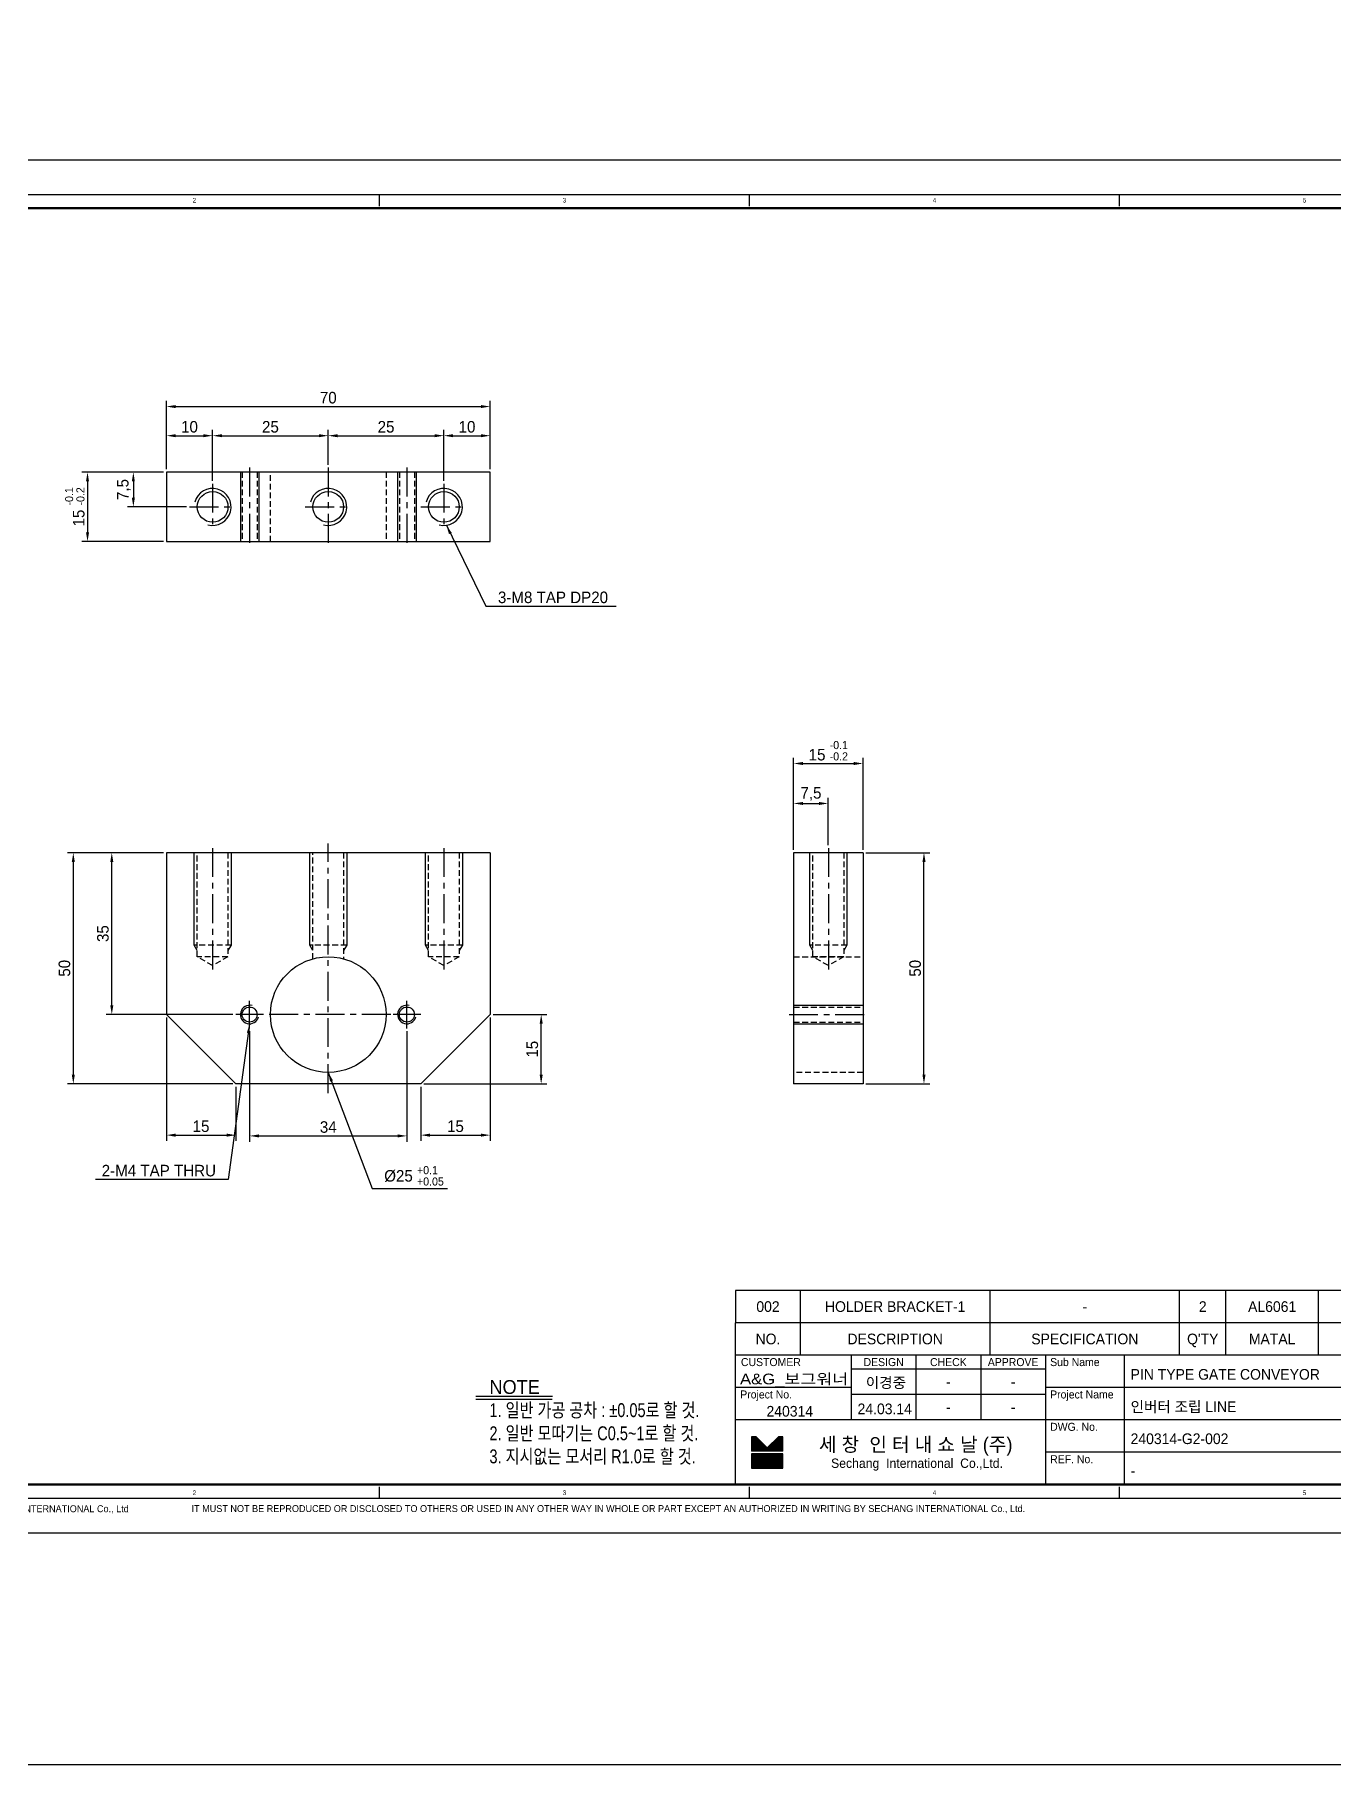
# Model space of a CAD drawing. Header units: inches. Extents: x 0 to 77285, y -118 to 40065.
# Drawn here: x 71838 to 72119, y 19692.7 to 20066.8 of the extents above; entities that cross this region are included whole.
import ezdxf
from ezdxf.enums import TextEntityAlignment as Align

# ---------------------------------------------------------------- set-up
doc = ezdxf.new("R2010")
doc.units = ezdxf.units.IN
doc.header["$LTSCALE"] = 5
doc.header["$MEASUREMENT"] = 0
for name, pattern in [('CENTER', [2, 1.25, -0.25, 0.25, -0.25]), ('HIDDEN', [0.375, 0.25, -0.125]), ('PHANTOM', [2.5, 1.25, -0.25, 0.25, -0.25, 0.25, -0.25])]:
    doc.linetypes.add(name, pattern=pattern)
for name, color, linetype in [('11', 1, 'CENTER'), ('22', 2, 'HIDDEN'), ('44', 4, 'Continuous'), ('55', 5, 'Continuous'), ('66', 6, 'PHANTOM'), ('77', 40, 'HIDDEN'), ('99', 181, 'Continuous'), ('A', 8, 'Continuous'), ('B', 123, 'Continuous'), ('D', 3, 'Continuous'), ('G', 231, 'Continuous'), ('T', 3, 'Continuous'), ('VV', 1, 'Continuous'), ('Y', 60, 'Continuous')]:
    doc.layers.add(name, color=color, linetype=linetype)
doc.layers.add('33', color=3, linetype='PHANTOM', lineweight=9)
doc.layers.add('88', color=35, linetype='Continuous', lineweight=5)
doc.styles.add('SCI', font='')
doc.styles.get('SCI').set_extended_font_data('Gulim')
doc.dimstyles.new('SCH', dxfattribs={"dimtxt": 2.5, "dimasz": 2, "dimexe": 1.25, "dimexo": 0.625, "dimtad": 1, "dimdec": 8, "dimtxsty": 'SCI', "dimcen": 2.5, "dimclrd": 4, "dimclre": 4, "dimclrt": 7, "dimadec": 8, "dimazin": 2, "dimtfac": 1, "dimtdec": 8, "dimtmove": 0, "dimatfit": 3, "dimfxl": 1, "dimarcsym": 0})

# ---------------------------------------------------------------- blocks, each defined once
blk = doc.blocks.new('A$C2da63f21')
for p, q in [((35, 7.5, 0), (-35, 7.5, 0)), ((-35, 7.5, 0), (-35, -7.5)), ((35, -7.5), (35, 7.5, 0)), ((-35, -7.5), (35, -7.5))]:
    blk.add_line(p, q)
for centre in [(-25, 0), (0, 0), (25, 0)]:
    blk.add_circle(centre, 3.32)
at = {"layer": '11'}
for p, q in [((-17, 8.5), (-17, -8.5)), ((0, 8.5, 0), (0, -8.5, 0)), ((17, 8.5), (17, -8.5)), ((-25, 5), (-25, -5)), ((25, 5), (25, -5)), ((-30, 0), (-20, 0)), ((-5, 0), (5, 0)), ((20, 0), (30, 0))]:
    blk.add_line(p, q, dxfattribs=at)
at = {"layer": '22'}
for p, q in [((-18.62, 7.5), (-18.62, -7.5)), ((-15.38, 7.5), (-15.38, -7.5)), ((-12.5, -7.5), (-12.5, 7.5)), ((12.5, 7.5), (12.5, -7.5)), ((15.38, 7.5), (15.38, -7.5)), ((18.62, 7.5), (18.62, -7.5))]:
    blk.add_line(p, q, dxfattribs=at)
at = {"layer": 'T'}
for p, q in [((-19, 7.5), (-19, -7.5)), ((-15, 7.5), (-15, -7.5)), ((15, 7.5), (15, -7.5)), ((19, 7.5), (19, -7.5))]:
    blk.add_line(p, q, dxfattribs=at)
for centre in [(-25, 0), (0, 0), (25, 0)]:
    blk.add_arc(centre, 4, 255, 165, dxfattribs=at)
blk = doc.blocks.new('J2')
for p, q in [((0, 2.25), (-2.6, 2.25)), ((-2.6, 2.25), (-1.3, 0)), ((-1.3, 0), (0, 2.25)), ((2.6, 2.25), (0, 2.25)), ((0, 2.25), (1.3, 0)), ((1.3, 0), (2.6, 2.25))]:
    blk.add_line(p, q)
blk = doc.blocks.new('J3')
for p, q in [((-3.9, 2.25), (-2.6, 0)), ((-1.3, 2.25), (-3.9, 2.25)), ((-2.6, 0), (-1.3, 2.25)), ((-1.3, 2.25), (0, 0)), ((1.3, 2.25), (-1.3, 2.25)), ((0, 0), (1.3, 2.25)), ((1.3, 2.25), (2.6, 0)), ((3.9, 2.25), (1.3, 2.25)), ((2.6, 0), (3.9, 2.25))]:
    blk.add_line(p, q)
blk = doc.blocks.new('A$C645fd8c3')
at = {"linetype": 'Continuous'}
h = blk.add_hatch(dxfattribs=at)
h.set_pattern_fill('ANSI31', color=5, scale=0.563055, style=0)
h.set_pattern_definition([(45, (-482.600826, -378.99261), (-0.04976753, 0.04976753), [])])
h.paths.add_polyline_path([(259.73, -279.27), (259.73, -276.17), (258.74, -276.17), (256.35, -278.56), (253.96, -276.17), (252.97, -276.17), (252.97, -279.27)])
h.paths.add_polyline_path([(252.97, -279.83), (252.97, -282.93), (259.73, -282.93), (259.73, -279.83)])
at = {"color": 2}
for p, q in [((12.5, -289.5), (12.5, -7.5)), ((12.5, -7.5), (412.5, -7.5)), ((92.5, -10), (92.5, -7.5)), ((172.5, -10), (172.5, -7.5)), ((252.5, -10), (252.5, -7.5)), ((332.5, -10), (332.5, -7.5)), ((412.5, -7.5), (412.5, -289.5)), ((15, -63.9), (12.5, -63.9)), ((412.5, -63.9), (410, -63.9)), ((15, -120.3), (12.5, -120.3)), ((412.5, -120.3), (410, -120.3)), ((15, -176.7), (12.5, -176.7)), ((412.5, -176.7), (410, -176.7)), ((15, -233.1), (12.5, -233.1)), ((412.5, -233.1), (410, -233.1)), ((92.5, -289.5), (92.5, -287)), ((172.5, -289.5), (172.5, -287)), ((252.5, -289.5), (252.5, -287)), ((332.5, -289.5), (332.5, -287)), ((412.5, -289.5), (12.5, -289.5))]:
    blk.add_line(p, q, dxfattribs=at)
at = {"color": 40}
for p, q in [((47.5, -18.5), (47.5, -10.5)), ((95.5, -18.5), (95.5, -10.5))]:
    blk.add_line(p, q, dxfattribs=at)
at = {"color": 7, "linetype": 'Continuous'}
blk.add_line((27.52, -27.62), (49.52, -27.62), dxfattribs=at)
for p, q in [((409.5, -244.5), (249.5, -244.5)), ((249.5, -244.5), (249.5, -251.5)), ((249.5, -286.5), (249.5, -251.5)), ((409.5, -251.5), (249.5, -251.5)), ((409.5, -258.5), (249.5, -258.5)), ((316.5, -261.5), (274.5, -261.5)), ((316.5, -258.5), (316.5, -286.5)), ((316.5, -267), (274.5, -267)), ((415.59, -275.4), (419.2, -275.4))]:
    blk.add_line(p, q)
at = {"color": 3}
for p, q in [((263.5, -251.5), (263.5, -244.5)), ((304.5, -251.5), (304.5, -244.5)), ((345.5, -251.5), (345.5, -244.5)), ((355.5, -251.5), (355.5, -244.5)), ((375.5, -251.5), (375.5, -244.5)), ((263.5, -258.5), (263.5, -251.5)), ((304.5, -258.5), (304.5, -251.5)), ((345.5, -258.5), (345.5, -251.5)), ((355.5, -258.5), (355.5, -251.5)), ((375.5, -258.5), (375.5, -251.5)), ((274.5, -258.5), (274.5, -272.5)), ((288.5, -258.5), (288.5, -272.5)), ((302.5, -258.5), (302.5, -272.5)), ((333.5, -258.5), (333.5, -286.5)), ((274.5, -265.5), (249.5, -265.5)), ((409.58, -265.5), (316.5, -265.5)), ((409.5, -272.5), (249.5, -272.5)), ((409.58, -279.5), (316.5, -279.5))]:
    blk.add_line(p, q, dxfattribs=at)
at = {"color": 5, "linetype": 'Continuous'}
for p, q in [((252.97, -276.17), (252.97, -279.27)), ((253.96, -276.17), (252.97, -276.17)), ((253.96, -276.17), (256.35, -278.56)), ((258.74, -276.17), (256.35, -278.56)), ((259.73, -276.17), (258.74, -276.17)), ((259.73, -279.27), (259.73, -276.17)), ((259.73, -279.27), (252.97, -279.27)), ((252.97, -279.83), (252.97, -282.93)), ((259.73, -279.83), (252.97, -279.83)), ((259.73, -282.93), (259.73, -279.83)), ((252.97, -282.93), (259.73, -282.93))]:
    blk.add_line(p, q, dxfattribs=at)
at = {"color": 40, "const_width": 0.5}
blk.add_lwpolyline([(15.5, -286.5), (15.5, -10.5), (409.5, -10.5), (409.5, -286.5)], close=True, dxfattribs=at)
at = {"color": 40}
blk.add_lwpolyline([(15.5, -18.5), (95.5, -18.5)], dxfattribs=at)
blk.add_lwpolyline([(33.52, -21.62, 1), (33.52, -33.62), (43.52, -33.62, 1), (43.52, -21.62)], format="xyb", close=True)
at = {"const_width": 0.257}
blk.add_lwpolyline([(193.31, -268.04), (209.91, -268.04)], dxfattribs=at)
at = {"color": 3}
blk.add_lwpolyline([(193.31, -267.35), (209.91, -267.35)], dxfattribs=at)
for centre, start, end in [((77.61, -27.99), 120, 240), ((91.22, -27.99), 300, 60)]:
    blk.add_arc(centre, 4.69, start, end)
at = {"layer": '11'}
blk.add_line((415.59, -276.4), (419.2, -276.4), dxfattribs=at)
at = {"layer": '22'}
blk.add_line((415.59, -277.4), (419.2, -277.4), dxfattribs=at)
at = {"layer": '33'}
blk.add_line((415.59, -278.4), (419.2, -278.4), dxfattribs=at)
at = {"layer": '44'}
blk.add_line((415.59, -279.4), (419.2, -279.4), dxfattribs=at)
at = {"layer": '55'}
blk.add_line((415.59, -280.4), (419.2, -280.4), dxfattribs=at)
at = {"layer": '66'}
blk.add_line((415.59, -281.4), (419.2, -281.4), dxfattribs=at)
at = {"layer": '77'}
blk.add_line((415.59, -282.4), (419.2, -282.4), dxfattribs=at)
at = {"layer": '88'}
blk.add_line((415.59, -283.4), (419.2, -283.4), dxfattribs=at)
at = {"layer": '99'}
blk.add_line((415.59, -284.4), (419.2, -284.4), dxfattribs=at)
at = {"layer": 'A'}
blk.add_line((415.59, -285.4), (419.2, -285.4), dxfattribs=at)
at = {"layer": 'B'}
blk.add_line((415.59, -286.4), (419.2, -286.4), dxfattribs=at)
at = {"layer": 'D'}
blk.add_line((415.59, -287.4), (419.2, -287.4), dxfattribs=at)
at = {"layer": 'Defpoints', "color": 1}
blk.add_lwpolyline([(0, -297), (0, 0), (420, 0), (420, -297)], close=True, dxfattribs=at)
at = {"layer": 'G'}
blk.add_line((415.59, -288.4), (419.2, -288.4), dxfattribs=at)
at = {"layer": 'T'}
for p, q in [((394.5, -272.5), (394.5, -286.5)), ((415.59, -289.4), (419.2, -289.4))]:
    blk.add_line(p, q, dxfattribs=at)
at = {"layer": 'VV'}
blk.add_line((415.59, -291.4), (419.2, -291.4), dxfattribs=at)
at = {"layer": 'Y'}
blk.add_line((415.59, -290.4), (419.2, -290.4), dxfattribs=at)
at = {"xscale": 2.34375, "yscale": 2.34375, "zscale": 2.34375}
for name, p in [('J2', (62.5, -31.03)), ('J3', (84.42, -31.03))]:
    blk.add_blockref(name, p, dxfattribs=at)
at = {"color": 2, "style": 'SCI'}
for s, p in [('1', (52.5, -8.75)), ('2', (132.5, -8.75)), ('3', (212.5, -8.75)), ('4', (292.5, -8.75)), ('5', (372.5, -8.75)), ('A', (13.75, -35.7)), ('A', (411.25, -35.7)), ('B', (13.75, -92.1)), ('B', (411.25, -92.1)), ('C', (13.75, -148.5)), ('C', (411.25, -148.5)), ('D', (13.75, -204.9)), ('D', (411.25, -204.9)), ('E', (13.75, -261.3)), ('E', (411.25, -261.3)), ('E', (411.25, -261.3)), ('1', (52.5, -288.25)), ('2', (132.5, -288.25)), ('3', (212.5, -288.25)), ('4', (292.5, -288.25)), ('5', (372.5, -288.25))]:
    blk.add_text(s, height=1, dxfattribs=at).set_placement(p, align=Align.MIDDLE_CENTER)
at = {"style": 'SCI'}
for s, height, p in [('Project No.', 4, (31.5, -14.5)), (',', 5.86, (69.61, -29.14)), ('NO.', 2.308, (256.5, -255)), ('DESCRIPTION', 2.3077, (284, -255)), ('SPECIFICATION', 2.3077, (325, -255)), ("Q'TY", 2.308, (350.5, -255)), ('MATAL', 2.308, (365.5, -255)), ('REMAPK', 2.308, (392.5, -255)), ('DESIGN', 1.731, (281.5, -260)), ('CHECK', 1.731, (295.5, -260)), ('APPROVE', 1.731, (309.5, -260)), ('이경중', 2.308, (282, -264.44)), ('-', 2.31, (295.5, -264.25)), ('-', 2.31, (309.5, -264.25)), ('세 창  인 터 내 쇼 날 (주)', 3.0296, (288.44, -277.82)), ('0', 0.6, (414.6, -275.37)), ('Sechang  International  Co.,Ltd.', 2.0198, (288.72, -281.87))]:
    blk.add_text(s, height=height, dxfattribs=at).set_placement(p, align=Align.MIDDLE_CENTER)
for s, height, p in [('CUSTOMER', 1.731, (250.65, -260)), ('Sub Name', 1.731, (317.5, -260)), ('Project No.', 1.7308, (250.5, -267)), ('Project Name', 1.7308, (317.5, -267)), ('DWG. No.', 1.731, (317.5, -274)), ('SCALE', 1.731, (395.5, -274)), ('REF. No.', 1.731, (317.5, -281)), ('REV.', 1.731, (395.5, -281))]:
    blk.add_text(s, height=height, dxfattribs=at).set_placement(p, align=Align.MIDDLE_LEFT)
at = {"color": 40, "style": 'SCI'}
for s, height, p in [('-', 2.31, (295.5, -269.75)), ('-', 2.31, (309.5, -269.75)), ('1/', 2.308, (400.15, -277.29))]:
    blk.add_text(s, height=height, dxfattribs=at).set_placement(p, align=Align.MIDDLE_CENTER)
at = {"color": 3, "linetype": 'Continuous', "style": 'SCI'}
for s, p in [('THIS DRAWING CONTAINS CONFIDENTIAL INFORMATION PROPRIETARY TO SECHANG INTERNATIONAL Co., Ltd  ', (12.11, -292.46)), ('IT MUST NOT BE REPRODUCED OR DISCLOSED TO OTHERS OR USED IN ANY OTHER WAY IN WHOLE OR PART EXCEPT AN AUTHORIZED IN WRITING BY SECHANG INTERNATIONAL Co., Ltd.', (131.88, -292.43))]:
    blk.add_text(s, height=1.5, dxfattribs=at).set_placement(p)
at = {"color": 2, "style": 'SCI'}
blk.add_text('A3', height=3, dxfattribs=at).set_placement((419.05, -296.11), align=Align.BOTTOM_RIGHT)
at = {"color": 40, "insert": (196.28, -263.89), "char_height": 3, "attachment_point": 1, "style": 'SCI'}
blk.add_mtext_dynamic_manual_height_columns('NOTE{\\W0.8;\\P1. 일반 가공 공차 : %%P0.05로 할 것.\\P2. 일반 모따기는 C0.5~1로 할 것.\\P3. 지시없는 모서리 R1.0로 할 것.}', width=205.982, gutter_width=1.29, heights=[0], dxfattribs=at)
at = {"layer": '11', "style": 'SCI'}
blk.add_text('11', height=0.6, dxfattribs=at).set_placement((414.6, -276.37), align=Align.MIDDLE_CENTER)
at = {"layer": '22', "style": 'SCI'}
blk.add_text('22', height=0.6, dxfattribs=at).set_placement((414.6, -277.37), align=Align.MIDDLE_CENTER)
at = {"layer": '33', "style": 'SCI'}
blk.add_text('33', height=0.6, dxfattribs=at).set_placement((414.6, -278.37), align=Align.MIDDLE_CENTER)
at = {"layer": '44', "style": 'SCI'}
blk.add_text('44', height=0.6, dxfattribs=at).set_placement((414.6, -279.37), align=Align.MIDDLE_CENTER)
at = {"layer": '55', "style": 'SCI'}
blk.add_text('55', height=0.6, dxfattribs=at).set_placement((414.6, -280.37), align=Align.MIDDLE_CENTER)
at = {"layer": '66', "style": 'SCI'}
blk.add_text('66', height=0.6, dxfattribs=at).set_placement((414.6, -281.37), align=Align.MIDDLE_CENTER)
at = {"layer": '77', "style": 'SCI'}
blk.add_text('77', height=0.6, dxfattribs=at).set_placement((414.6, -282.37), align=Align.MIDDLE_CENTER)
at = {"layer": '88', "style": 'SCI'}
blk.add_text('88', height=0.6, dxfattribs=at).set_placement((414.6, -283.37), align=Align.MIDDLE_CENTER)
at = {"layer": '99', "style": 'SCI'}
blk.add_text('99', height=0.6, dxfattribs=at).set_placement((414.6, -284.37), align=Align.MIDDLE_CENTER)
at = {"layer": 'A', "style": 'SCI'}
blk.add_text('A', height=0.6, dxfattribs=at).set_placement((414.6, -285.37), align=Align.MIDDLE_CENTER)
at = {"layer": 'B', "style": 'SCI'}
blk.add_text('B', height=0.6, dxfattribs=at).set_placement((414.6, -286.37), align=Align.MIDDLE_CENTER)
at = {"layer": 'D', "style": 'SCI'}
blk.add_text('D', height=0.6, dxfattribs=at).set_placement((414.6, -287.37), align=Align.MIDDLE_CENTER)
at = {"layer": 'G', "style": 'SCI'}
blk.add_text('G', height=0.6, dxfattribs=at).set_placement((414.6, -288.37), align=Align.MIDDLE_CENTER)
at = {"layer": 'T', "style": 'SCI'}
blk.add_text('T', height=0.6, dxfattribs=at).set_placement((414.6, -289.37), align=Align.MIDDLE_CENTER)
at = {"layer": 'VV', "style": 'SCI'}
blk.add_text('V', height=0.6, dxfattribs=at).set_placement((414.6, -291.37), align=Align.MIDDLE_CENTER)
at = {"layer": 'Y', "style": 'SCI'}
blk.add_text('Y', height=0.6, dxfattribs=at).set_placement((414.6, -290.37), align=Align.MIDDLE_CENTER)
blk = doc.blocks.new('A$C44720e32')
for p, q in [((0, 7.5), (0, -7.5)), ((0, 7.5), (50, 7.5)), ((50, 7.5), (50, -7.5)), ((0, -7.5), (50, -7.5))]:
    blk.add_line(p, q)
at = {"layer": '11'}
for p, q in [((35, -8.5), (35, 8.5)), ((-1, 0), (25.42, 0))]:
    blk.add_line(p, q, dxfattribs=at)
at = {"layer": '22'}
for p, q in [((33.38, -7.5), (33.38, 7.5)), ((36.62, -7.5), (36.62, 7.5)), ((20, 4), (20, -4)), ((0, 3.32), (22.5, 3.32)), ((22.5, 3.32), (24.42, 0)), ((22.5, 3.32), (22.5, -3.32)), ((24.42, 0), (22.5, -3.32)), ((22.5, -3.32), (0, -3.32))]:
    blk.add_line(p, q, dxfattribs=at)
at = {"layer": '77'}
for p, q in [((22.5, -7.5), (22.5, 7.5)), ((47.5, 7.5), (47.5, -7.5))]:
    blk.add_line(p, q, dxfattribs=at)
at = {"layer": 'T'}
for p, q in [((33, -7.5), (33, 7.5)), ((37, -7.5), (37, 7.5)), ((0, 4), (20, 4)), ((20, 4), (21.17, 3.32)), ((21.17, -3.32), (20, -4)), ((20, -4), (0, -4))]:
    blk.add_line(p, q, dxfattribs=at)
blk = doc.blocks.new('A$C8c658ac8')
for p, q in [((40, 0), (55, 15)), ((55, 15), (95, 15)), ((95, 15), (110, 0)), ((40, -35), (40, 0)), ((110, -35), (110, 0)), ((40, -35), (110, -35))]:
    blk.add_line(p, q)
for centre, radius in [((75, 0), 12.5), ((58, 0, 0), 1.62), ((92, 0, 0), 1.62)]:
    blk.add_circle(centre, radius)
at = {"layer": '11'}
for p, q in [((75, 17), (75, -37)), ((55, 0, 0), (61, 0, 0)), ((58, 3, 0), (58, -3, 0)), ((61.5, 0), (88.5, 0)), ((89, 0, 0), (95, 0, 0)), ((92, 3, 0), (92, -3, 0)), ((50, -36), (50, -9.58)), ((100, -36), (100, -9.58))]:
    blk.add_line(p, q, dxfattribs=at)
at = {"layer": '22'}
for p, q in [((46.68, -12.5), (50, -10.58)), ((50, -10.58), (53.32, -12.5)), ((96.68, -12.5), (100, -10.58)), ((100, -10.58), (103.32, -12.5)), ((46.68, -35), (46.68, -12.5)), ((46.68, -12.5), (53.32, -12.5)), ((53.32, -12.5), (53.32, -35)), ((71.68, -35), (71.68, -12.05)), ((78.32, -12.05), (78.32, -35)), ((96.68, -35), (96.68, -12.5)), ((96.68, -12.5), (103.32, -12.5)), ((103.32, -12.5), (103.32, -35)), ((46, -15), (54, -15)), ((71, -15), (79, -15)), ((96, -15), (104, -15))]:
    blk.add_line(p, q, dxfattribs=at)
at = {"layer": 'T'}
for p, q in [((46, -15), (46.68, -13.83)), ((53.32, -13.83), (54, -15)), ((71, -15), (71.68, -13.83)), ((78.32, -13.83), (79, -15)), ((96, -15), (96.68, -13.83)), ((103.32, -13.83), (104, -15)), ((46, -35), (46, -15)), ((54, -15), (54, -35)), ((71, -35), (71, -15)), ((79, -15), (79, -35)), ((96, -35), (96, -15)), ((104, -15), (104, -35))]:
    blk.add_line(p, q, dxfattribs=at)
for centre in [(58, 0, 0), (92, 0, 0)]:
    blk.add_arc(centre, 2, 255, 165, dxfattribs=at)
blk = doc.blocks.new('*D1729')
at = {"color": 4, "lineweight": -2, "transparency": 16777216}
for p, q in [((71866.51, 19972.76), (71866.51, 19981.28)), ((71868.51, 19980.03), (71874.51, 19980.03)), ((71876.51, 19970.26), (71876.51, 19981.28))]:
    blk.add_line(p, q, dxfattribs=at)
at = {"color": 4, "transparency": 16777216}
for points in [[(71868.51, 19980.36), (71868.51, 19979.7), (71866.51, 19980.03)], [(71874.51, 19980.36), (71874.51, 19979.7), (71876.51, 19980.03)]]:
    blk.add_solid(points, dxfattribs=at)
at = {"layer": 'Defpoints', "color": 0, "transparency": 16777216}
for p in [(71876.51, 19980.03), (71866.51, 19972.14, 0), (71876.51, 19969.64)]:
    blk.add_point(p, dxfattribs=at)
at = {"color": 7, "transparency": 16777216, "insert": (71871.51, 19981.94), "char_height": 2.5, "attachment_point": 5, "style": 'SCI'}
blk.add_mtext('10', dxfattribs=at)
blk = doc.blocks.new('*D1730')
at = {"color": 4, "lineweight": -2, "transparency": 16777216}
for p, q in [((71876.51, 19970.26), (71876.51, 19981.28)), ((71878.51, 19980.03), (71899.51, 19980.03)), ((71901.51, 19973.76), (71901.51, 19981.28))]:
    blk.add_line(p, q, dxfattribs=at)
at = {"color": 4, "transparency": 16777216}
for points in [[(71878.51, 19980.36), (71878.51, 19979.7), (71876.51, 19980.03)], [(71899.51, 19980.36), (71899.51, 19979.7), (71901.51, 19980.03)]]:
    blk.add_solid(points, dxfattribs=at)
at = {"layer": 'Defpoints', "color": 0, "transparency": 16777216}
for p in [(71901.51, 19980.03), (71901.51, 19973.14, 0), (71876.51, 19969.64)]:
    blk.add_point(p, dxfattribs=at)
at = {"color": 7, "transparency": 16777216, "insert": (71889.01, 19981.94), "char_height": 2.5, "attachment_point": 5, "style": 'SCI'}
blk.add_mtext('25', dxfattribs=at)
blk = doc.blocks.new('*D1731')
at = {"color": 4, "lineweight": -2, "transparency": 16777216}
for p, q in [((71901.51, 19973.76), (71901.51, 19981.28)), ((71903.51, 19980.03), (71924.51, 19980.03)), ((71926.51, 19970.26), (71926.51, 19981.28))]:
    blk.add_line(p, q, dxfattribs=at)
at = {"color": 4, "transparency": 16777216}
for points in [[(71903.51, 19980.36), (71903.51, 19979.7), (71901.51, 19980.03)], [(71924.51, 19980.36), (71924.51, 19979.7), (71926.51, 19980.03)]]:
    blk.add_solid(points, dxfattribs=at)
at = {"layer": 'Defpoints', "color": 0, "transparency": 16777216}
for p in [(71926.51, 19980.03), (71901.51, 19973.14, 0), (71926.51, 19969.64)]:
    blk.add_point(p, dxfattribs=at)
at = {"color": 7, "transparency": 16777216, "insert": (71914.01, 19981.94), "char_height": 2.5, "attachment_point": 5, "style": 'SCI'}
blk.add_mtext('25', dxfattribs=at)
blk = doc.blocks.new('*D1732')
at = {"color": 4, "lineweight": -2, "transparency": 16777216}
for p, q in [((71926.51, 19970.26), (71926.51, 19981.28)), ((71928.51, 19980.03), (71934.51, 19980.03)), ((71936.51, 19972.76), (71936.51, 19981.28))]:
    blk.add_line(p, q, dxfattribs=at)
at = {"color": 4, "transparency": 16777216}
for points in [[(71928.51, 19980.36), (71928.51, 19979.7), (71926.51, 19980.03)], [(71934.51, 19980.36), (71934.51, 19979.7), (71936.51, 19980.03)]]:
    blk.add_solid(points, dxfattribs=at)
at = {"layer": 'Defpoints', "color": 0, "transparency": 16777216}
for p in [(71936.51, 19980.03), (71936.51, 19972.14, 0), (71926.51, 19969.64)]:
    blk.add_point(p, dxfattribs=at)
at = {"color": 7, "transparency": 16777216, "insert": (71931.51, 19981.94), "char_height": 2.5, "attachment_point": 5, "style": 'SCI'}
blk.add_mtext('10', dxfattribs=at)
blk = doc.blocks.new('*D1733')
at = {"color": 4, "lineweight": -2, "transparency": 16777216}
for p, q in [((71866.51, 19972.76), (71866.51, 19987.58)), ((71868.51, 19986.33), (71934.51, 19986.33)), ((71936.51, 19972.76), (71936.51, 19987.58))]:
    blk.add_line(p, q, dxfattribs=at)
at = {"color": 4, "transparency": 16777216}
for points in [[(71868.51, 19986.66), (71868.51, 19986), (71866.51, 19986.33)], [(71934.51, 19986.66), (71934.51, 19986), (71936.51, 19986.33)]]:
    blk.add_solid(points, dxfattribs=at)
at = {"layer": 'Defpoints', "color": 0, "transparency": 16777216}
for p in [(71936.51, 19986.33), (71866.51, 19972.14, 0), (71936.51, 19972.14, 0)]:
    blk.add_point(p, dxfattribs=at)
at = {"color": 7, "transparency": 16777216, "insert": (71901.51, 19988.24), "char_height": 2.5, "attachment_point": 5, "style": 'SCI'}
blk.add_mtext('70', dxfattribs=at)
blk = doc.blocks.new('*D1734')
at = {"color": 4, "lineweight": -2, "transparency": 16777216}
for p, q in [((71865.89, 19972.14), (71848.21, 19972.14)), ((71849.46, 19970.14), (71849.46, 19959.14)), ((71865.89, 19957.14), (71848.21, 19957.14))]:
    blk.add_line(p, q, dxfattribs=at)
at = {"color": 4, "transparency": 16777216}
for points in [[(71849.13, 19970.14), (71849.79, 19970.14), (71849.46, 19972.14)], [(71849.13, 19959.14), (71849.79, 19959.14), (71849.46, 19957.14)]]:
    blk.add_solid(points, dxfattribs=at)
at = {"layer": 'Defpoints', "color": 0, "transparency": 16777216}
for p in [(71866.51, 19972.14, 0), (71849.46, 19957.14), (71866.51, 19957.14)]:
    blk.add_point(p, dxfattribs=at)
at = {"color": 7, "transparency": 16777216, "insert": (71846.72, 19964.64), "char_height": 2.5, "attachment_point": 5, "rotation": 90, "style": 'SCI'}
blk.add_mtext('15 {\\H0.7x;\\S-0.1^ -0.2;} ', dxfattribs=at)
blk = doc.blocks.new('*D1735')
at = {"color": 4, "lineweight": -2, "transparency": 16777216}
for p, q in [((71865.89, 19972.14), (71858.12, 19972.14)), ((71859.37, 19970.14), (71859.37, 19966.64)), ((71870.89, 19964.64), (71858.12, 19964.64))]:
    blk.add_line(p, q, dxfattribs=at)
at = {"color": 4, "transparency": 16777216}
for points in [[(71859.04, 19970.14), (71859.7, 19970.14), (71859.37, 19972.14)], [(71859.04, 19966.64), (71859.7, 19966.64), (71859.37, 19964.64)]]:
    blk.add_solid(points, dxfattribs=at)
at = {"layer": 'Defpoints', "color": 0, "transparency": 16777216}
for p in [(71866.51, 19972.14, 0), (71859.37, 19964.64), (71871.51, 19964.64)]:
    blk.add_point(p, dxfattribs=at)
at = {"color": 7, "transparency": 16777216, "insert": (71857.31, 19968.39), "char_height": 2.5, "attachment_point": 5, "rotation": 90, "style": 'SCI'}
blk.add_mtext('7,5', dxfattribs=at)
blk = doc.blocks.new('*D1736')
at = {"color": 4, "lineweight": -2, "transparency": 16777216}
for p, q in [((71865.89, 19889.86), (71853.46, 19889.86)), ((71854.71, 19856.86), (71854.71, 19887.86)), ((71880.89, 19854.86), (71853.46, 19854.86))]:
    blk.add_line(p, q, dxfattribs=at)
at = {"color": 4, "transparency": 16777216}
for points in [[(71854.38, 19887.86), (71855.04, 19887.86), (71854.71, 19889.86)], [(71854.38, 19856.86), (71855.04, 19856.86), (71854.71, 19854.86)]]:
    blk.add_solid(points, dxfattribs=at)
at = {"layer": 'Defpoints', "color": 0, "transparency": 16777216}
for p in [(71854.71, 19889.86), (71866.51, 19889.86), (71881.51, 19854.86, 0)]:
    blk.add_point(p, dxfattribs=at)
at = {"color": 7, "transparency": 16777216, "insert": (71852.8, 19872.36), "char_height": 2.5, "attachment_point": 5, "rotation": 90, "style": 'SCI'}
blk.add_mtext('35', dxfattribs=at)
blk = doc.blocks.new('*D1737')
at = {"color": 4, "lineweight": -2, "transparency": 16777216}
for p, q in [((71865.89, 19889.86), (71845.14, 19889.86)), ((71846.39, 19887.86), (71846.39, 19841.86)), ((71880.89, 19839.86), (71845.14, 19839.86))]:
    blk.add_line(p, q, dxfattribs=at)
at = {"color": 4, "transparency": 16777216}
for points in [[(71846.06, 19887.86), (71846.72, 19887.86), (71846.39, 19889.86)], [(71846.06, 19841.86), (71846.72, 19841.86), (71846.39, 19839.86)]]:
    blk.add_solid(points, dxfattribs=at)
at = {"layer": 'Defpoints', "color": 0, "transparency": 16777216}
for p in [(71866.51, 19889.86), (71846.39, 19839.86), (71881.51, 19839.86)]:
    blk.add_point(p, dxfattribs=at)
at = {"color": 7, "transparency": 16777216, "insert": (71844.48, 19864.86), "char_height": 2.5, "attachment_point": 5, "rotation": 90, "style": 'SCI'}
blk.add_mtext('50', dxfattribs=at)
blk = doc.blocks.new('*D1738')
at = {"color": 4, "lineweight": -2, "transparency": 16777216}
for p, q in [((71866.51, 19854.23), (71866.51, 19827.53)), ((71881.51, 19839.23), (71881.51, 19827.53)), ((71868.51, 19828.78), (71879.51, 19828.78))]:
    blk.add_line(p, q, dxfattribs=at)
at = {"color": 4, "transparency": 16777216}
for points in [[(71868.51, 19829.11), (71868.51, 19828.44), (71866.51, 19828.78)], [(71879.51, 19829.11), (71879.51, 19828.44), (71881.51, 19828.78)]]:
    blk.add_solid(points, dxfattribs=at)
at = {"layer": 'Defpoints', "color": 0, "transparency": 16777216}
for p in [(71866.51, 19854.86), (71881.51, 19839.86), (71881.51, 19828.78)]:
    blk.add_point(p, dxfattribs=at)
at = {"color": 7, "transparency": 16777216, "insert": (71874.01, 19830.69), "char_height": 2.5, "attachment_point": 5, "style": 'SCI'}
blk.add_mtext('15', dxfattribs=at)
blk = doc.blocks.new('*D1739')
at = {"color": 4, "lineweight": -2, "transparency": 16777216}
for p, q in [((71936.51, 19854.23), (71936.51, 19827.53)), ((71921.51, 19839.23), (71921.51, 19827.53)), ((71923.51, 19828.78), (71934.51, 19828.78))]:
    blk.add_line(p, q, dxfattribs=at)
at = {"color": 4, "transparency": 16777216}
for points in [[(71923.51, 19829.11), (71923.51, 19828.44), (71921.51, 19828.78)], [(71934.51, 19829.11), (71934.51, 19828.44), (71936.51, 19828.78)]]:
    blk.add_solid(points, dxfattribs=at)
at = {"layer": 'Defpoints', "color": 0, "transparency": 16777216}
for p in [(71936.51, 19854.86), (71921.51, 19839.86), (71936.51, 19828.78)]:
    blk.add_point(p, dxfattribs=at)
at = {"color": 7, "transparency": 16777216, "insert": (71929.01, 19830.69), "char_height": 2.5, "attachment_point": 5, "style": 'SCI'}
blk.add_mtext('15', dxfattribs=at)
blk = doc.blocks.new('*D1740')
at = {"color": 4, "lineweight": -2, "transparency": 16777216}
for p, q in [((71884.51, 19851.23), (71884.51, 19827.36)), ((71918.51, 19851.23), (71918.51, 19827.36)), ((71886.51, 19828.61), (71916.51, 19828.61))]:
    blk.add_line(p, q, dxfattribs=at)
at = {"color": 4, "transparency": 16777216}
for points in [[(71886.51, 19828.94), (71886.51, 19828.28), (71884.51, 19828.61)], [(71916.51, 19828.94), (71916.51, 19828.28), (71918.51, 19828.61)]]:
    blk.add_solid(points, dxfattribs=at)
at = {"layer": 'Defpoints', "color": 0, "transparency": 16777216}
for p in [(71884.51, 19851.86, 0), (71918.51, 19851.86, 0), (71918.51, 19828.61)]:
    blk.add_point(p, dxfattribs=at)
at = {"color": 7, "transparency": 16777216, "insert": (71901.51, 19830.52), "char_height": 2.5, "attachment_point": 5, "style": 'SCI'}
blk.add_mtext('34', dxfattribs=at)
blk = doc.blocks.new('*D1741')
at = {"color": 4, "lineweight": -2, "transparency": 16777216}
for p, q in [((71937.14, 19854.86), (71948.79, 19854.86)), ((71947.54, 19841.86), (71947.54, 19852.86)), ((71922.14, 19839.86), (71948.79, 19839.86))]:
    blk.add_line(p, q, dxfattribs=at)
at = {"color": 4, "transparency": 16777216}
for points in [[(71947.21, 19852.86), (71947.88, 19852.86), (71947.54, 19854.86)], [(71947.21, 19841.86), (71947.88, 19841.86), (71947.54, 19839.86)]]:
    blk.add_solid(points, dxfattribs=at)
at = {"layer": 'Defpoints', "color": 0, "transparency": 16777216}
for p in [(71936.51, 19854.86), (71947.54, 19854.86), (71921.51, 19839.86)]:
    blk.add_point(p, dxfattribs=at)
at = {"color": 7, "transparency": 16777216, "insert": (71945.63, 19847.36), "char_height": 2.5, "attachment_point": 5, "rotation": 90, "style": 'SCI'}
blk.add_mtext('15', dxfattribs=at)
blk = doc.blocks.new('*D1742')
at = {"color": 4, "lineweight": -2, "transparency": 16777216}
for p, q in [((72002.12, 19890.48), (72002.12, 19901.75)), ((72004.12, 19900.5), (72007.62, 19900.5)), ((72009.62, 19891.48), (72009.62, 19901.75))]:
    blk.add_line(p, q, dxfattribs=at)
at = {"color": 4, "transparency": 16777216}
for points in [[(72004.12, 19900.83), (72004.12, 19900.17), (72002.12, 19900.5)], [(72007.62, 19900.83), (72007.62, 19900.17), (72009.62, 19900.5)]]:
    blk.add_solid(points, dxfattribs=at)
at = {"layer": 'Defpoints', "color": 0, "transparency": 16777216}
for p in [(72009.62, 19900.5), (72002.12, 19889.86), (72009.62, 19890.86)]:
    blk.add_point(p, dxfattribs=at)
at = {"color": 7, "transparency": 16777216, "insert": (72005.87, 19902.56), "char_height": 2.5, "attachment_point": 5, "style": 'SCI'}
blk.add_mtext('7,5', dxfattribs=at)
blk = doc.blocks.new('*D1743')
at = {"color": 4, "lineweight": -2, "transparency": 16777216}
for p, q in [((72002.12, 19890.48), (72002.12, 19910.39)), ((72004.12, 19909.14), (72015.12, 19909.14)), ((72017.12, 19890.48), (72017.12, 19910.39))]:
    blk.add_line(p, q, dxfattribs=at)
at = {"color": 4, "transparency": 16777216}
for points in [[(72004.12, 19909.48), (72004.12, 19908.81), (72002.12, 19909.14)], [(72015.12, 19909.48), (72015.12, 19908.81), (72017.12, 19909.14)]]:
    blk.add_solid(points, dxfattribs=at)
at = {"layer": 'Defpoints', "color": 0, "transparency": 16777216}
for p in [(72017.12, 19909.14), (72002.12, 19889.86), (72017.12, 19889.86)]:
    blk.add_point(p, dxfattribs=at)
at = {"color": 7, "transparency": 16777216, "insert": (72009.62, 19911.89), "char_height": 2.5, "attachment_point": 5, "style": 'SCI'}
blk.add_mtext('15 {\\H0.7x;\\S-0.1^ -0.2;} ', dxfattribs=at)
blk = doc.blocks.new('*D1744')
at = {"color": 4, "lineweight": -2, "transparency": 16777216}
for p, q in [((72017.75, 19889.86), (72031.55, 19889.86)), ((72030.3, 19841.86), (72030.3, 19887.86)), ((72017.75, 19839.86), (72031.55, 19839.86))]:
    blk.add_line(p, q, dxfattribs=at)
at = {"color": 4, "transparency": 16777216}
for points in [[(72029.97, 19887.86), (72030.64, 19887.86), (72030.3, 19889.86)], [(72029.97, 19841.86), (72030.64, 19841.86), (72030.3, 19839.86)]]:
    blk.add_solid(points, dxfattribs=at)
at = {"layer": 'Defpoints', "color": 0, "transparency": 16777216}
for p in [(72017.12, 19889.86), (72030.3, 19889.86), (72017.12, 19839.86)]:
    blk.add_point(p, dxfattribs=at)
at = {"color": 7, "transparency": 16777216, "insert": (72028.4, 19864.86), "char_height": 2.5, "attachment_point": 5, "rotation": 90, "style": 'SCI'}
blk.add_mtext('50', dxfattribs=at)

msp = doc.modelspace()

# ---------------------------------------------------------------- linework, layer by layer
msp.add_lwpolyline([(71242.24907534, 19692.70137068), (74907.76022158, 19692.70137068), (74907.76022158, 20440.83258609), (71242.24907534, 20440.83258609)], close=True)

# ---------------------------------------------------------------- block references
at = {"color": 3}
msp.add_blockref('A$C645fd8c3', (71740.07766087, 20039.70137068), dxfattribs=at)
msp.add_blockref('A$C2da63f21', (71901.510446, 19964.63596078))
for name, p, rotation in [('A$C8c658ac8', (71976.510446, 19854.85615945), 180), ('A$C44720e32', (72009.62489283, 19889.85615945), 270)]:
    msp.add_blockref(name, p, dxfattribs=dict(rotation=rotation))

# ---------------------------------------------------------------- texts
at = {"style": 'SCI'}
for s, height, p in [('002', 2.307692308, (71996.57766087, 19791.70137068)), ('HOLDER BRACKET-1', 2.3076923077, (72024.07766087, 19791.70137894)), ('2', 2.30769231, (72090.57766087, 19791.70137068)), ('AL6061', 2.307692308, (72105.57766087, 19791.70137068)), ('-', 2.30769231, (72065.07766087, 19791.70137068))]:
    msp.add_text(s, height=height, dxfattribs=at).set_placement(p, align=Align.MIDDLE_CENTER)
at = {"color": 40, "style": 'SCI', "width": 1.12551}
msp.add_text('A&G_보그워너', height=2.307692308, dxfattribs=at).set_placement((71990.53515896, 19774.89699376), (72013.91804589, 19774.89699376), align=Align.FIT)
at = {"color": 40, "style": 'SCI'}
for s, height, p in [('PIN TYPE GATE CONVEYOR', 2.3076923077, (72074.97338133, 19777.04752453)), ('인버터 조립 LINE', 2.3076923077, (72074.97338133, 19770.04752453)), ('240314-G2-002', 2.3076923077, (72074.97338133, 19763.12444761)), ('-', 2.30769231, (72074.97338133, 19756.20137068))]:
    msp.add_text(s, height=height, dxfattribs=at).set_placement(p, align=Align.MIDDLE_LEFT)
for s, p in [('240314', (72001.28751679, 19769.0667553)), ('24.03.14', (72021.82057596, 19769.58598607))]:
    msp.add_text(s, height=2.307692308, dxfattribs=at).set_placement(p, align=Align.MIDDLE_CENTER)
at = {"color": 7, "char_height": 2.5, "style": 'SCI'}
for s, insert, attachment_point in [('3-M8 TAP DP20', (71938.1914828, 19943.78496958), 7), ('2-M4 TAP THRU', (71877.24305108, 19819.82136749), 9)]:
    msp.add_mtext(s, dxfattribs=dict(at, insert=insert, attachment_point=attachment_point))
at = {"color": 7, "insert": (71913.6087767, 19817.87999666), "char_height": 2.5, "width": 22.5410993002, "attachment_point": 7, "style": 'SCI'}
msp.add_mtext('\\A1;%%C25 {\\H0.7x;\\S+0.1^ +0.05;} ', dxfattribs=at)

# ---------------------------------------------------------------- dimensions: what is measured, and where the dimension line sits
for base, p1, p2, override, picture, middle in [((71936.5104460036, 19986.3291434726), (71866.5104460036, 19972.1359607828, -0.0000000037), (71936.5104460036, 19972.1359607828, -0.0000000037), {"dimcen": 1}, '*D1733', (71901.5104460036, 19988.2374324207)), ((71876.5104460036, 19980.0284393046), (71866.5104460036, 19972.1359607828, -0.0000000037), (71876.5104460036, 19969.6359607828), {"dimcen": 1}, '*D1729', (71871.5104460036, 19981.9383927)), ((71901.5104460036, 19980.0284393046), (71876.5104460036, 19969.6359607828), (71901.5104460036, 19973.1359607828, -0.0000000037), {"dimcen": 1, "dimtmove": 1}, '*D1730', (71889.0104460036, 19981.9350638052)), ((71926.5104460036, 19980.0284393046), (71901.5104460036, 19973.1359607828, -0.0000000037), (71926.5104460036, 19969.6359607828), {"dimcen": 1, "dimtmove": 1}, '*D1731', (71914.0104460036, 19981.9350638052)), ((71936.5104460036, 19980.0284393046), (71926.5104460036, 19969.6359607828), (71936.5104460036, 19972.1359607828, -0.0000000039), {"dimcen": 1, "dimtmove": 1}, '*D1732', (71931.5104460036, 19981.9383927)), ((72009.6248928275, 19900.4985705869), (72002.1248928275, 19889.8561594513), (72009.6248928275, 19890.8561594513), {"dimcen": 1}, '*D1742', (72005.8748928275, 19902.5583242487)), ((71881.5104460036, 19828.7764612368), (71866.5104460036, 19854.8561594513), (71881.5104460036, 19839.8561594514), {"dimcen": 1}, '*D1738', (71874.0104460036, 19830.6864146323)), ((71918.5104460036, 19828.6097945702), (71884.5104460036, 19851.8561594513, -0.0000000034), (71918.5104460036, 19851.8561594513, -0.0000000034), {"dimcen": 1}, '*D1740', (71901.5104460036, 19830.5180835183)), ((71936.5104460036, 19828.7764612368), (71921.5104460036, 19839.8561594514), (71936.5104460036, 19854.8561594514), {"dimcen": 1}, '*D1739', (71929.0104460036, 19830.6864146323))]:
    dim = msp.add_linear_dim(base=base, p1=p1, p2=p2, dimstyle='SCH', override=override)
    dim.commit()
    dim.dimension.update_dxf_attribs({"geometry": picture, "text_midpoint": middle})
dim = msp.add_linear_dim(base=(71849.4601615001, 19957.1359607828), p1=(71866.5104460036, 19972.1359607828, -0.0000000037), p2=(71866.5104460036, 19957.1359607828), angle=90, text='<> {\\H0.7x;\\S-0.1^ -0.2;} ', dimstyle='SCH', override={"dimcen": 1})
dim.commit()
dim.dimension.update_dxf_attribs({"geometry": '*D1734', "text_midpoint": (71846.7152658054, 19964.6359607828)})
for base, p1, p2, picture, middle in [((71859.3692004391, 19964.6359607828), (71866.5104460036, 19972.1359607828, -0.0000000037), (71871.5104460036, 19964.6359607828), '*D1735', (71857.3094467773, 19968.3859607828)), ((71846.3886986136, 19839.8561594514), (71866.5104460036, 19889.8561594513), (71881.5104460036, 19839.8561594514), '*D1737', (71844.4820741129, 19864.8561594513)), ((71854.7098611199, 19889.8561594513), (71881.5104460036, 19854.8561594513, -0.0000000034), (71866.5104460036, 19889.8561594513), '*D1736', (71852.8032366193, 19872.3561594513)), ((72030.3040544457, 19889.8561594513), (72017.1248928275, 19839.8561594514), (72017.1248928275, 19889.8561594513), '*D1744', (72028.397429945, 19864.8561594513)), ((71947.5443874131, 19854.8561594514), (71921.5104460036, 19839.8561594514), (71936.5104460036, 19854.8561594514), '*D1741', (71945.6344340176, 19847.3561594513))]:
    dim = msp.add_linear_dim(base=base, p1=p1, p2=p2, angle=90, dimstyle='SCH', override={"dimcen": 1})
    dim.commit()
    dim.dimension.update_dxf_attribs({"geometry": picture, "text_midpoint": middle})
dim = msp.add_linear_dim(base=(72017.1248928275, 19909.1431124244), p1=(72002.1248928275, 19889.8561594513), p2=(72017.1248928275, 19889.8561594513), text='<> {\\H0.7x;\\S-0.1^ -0.2;} ', dimstyle='SCH', override={"dimcen": 1})
dim.commit()
dim.dimension.update_dxf_attribs({"geometry": '*D1743', "text_midpoint": (72009.6248928275, 19911.8880081191)})

# ---------------------------------------------------------------- leaders
at = {"annotation_type": 0, "has_hookline": 1}
for points, hookline_direction, text_width in [([(71927.04063027, 19960.6712534), (71935.5664828, 19943.15996958), (71937.5664828, 19943.15996958)], 0, 25.57256991), ([(71884.510446, 19852.85615945, 0), (71879.86805108, 19819.19636749), (71877.86805108, 19819.19636749)], 1, 26.0885486), ([(71901.510446, 19842.35615945), (71910.9837767, 19817.25499666), (71912.9837767, 19817.25499666)], 0, 13.66810919)]:
    msp.add_leader(points, dimstyle='SCH', override={"dimgap": 0.625, "dimtad": 1, "dimcen": 1}, dxfattribs=dict(at, hookline_direction=hookline_direction, text_width=text_width))

doc.saveas('drawing.dxf')
